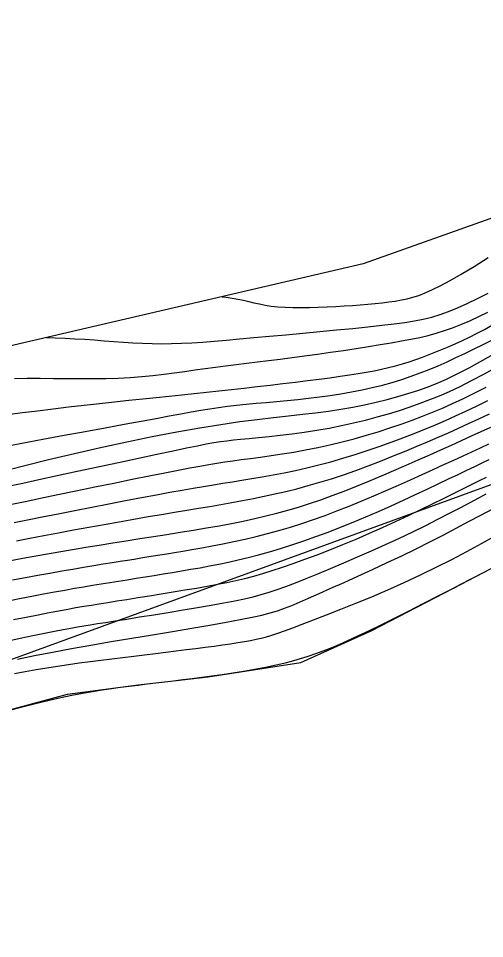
# Model space of a CAD drawing. Header units: metres. Extents: x -2219 to 435, y -3078 to 318.
# Drawn here: x 234.2 to 264.2, y 256 to 315.2 of the extents above; entities that cross this region are included whole.
import ezdxf

# ---------------------------------------------------------------- set-up
doc = ezdxf.new("R2010")
doc.units = ezdxf.units.M
for name, color, linetype in [('TERRAIN_BOUNDARY', 6, 'Continuous'), ('TERRAIN_CONTOUR_1M', 3, 'Continuous'), ('TERRAIN_CONTOUR_5M_SUPPLEMENT', 4, 'Continuous')]:
    doc.layers.add(name, color=color, linetype=linetype)

msp = doc.modelspace()

# ---------------------------------------------------------------- linework, layer by layer
at = {"layer": 'TERRAIN_BOUNDARY'}
msp.add_polyline3d([(334.466, 311.988, 0), (326.34, 311.064, 0), (319.276, 315.215, 0), (309.284, 313.622, 0), (283.816, 308.974, 0), (265.196, 302.536, 0), (256.381, 299.4, 0), (223.265, 291.711, 0), (195.534, 284.467, 0), (183.293, 283.155, 0), (172.734, 277.466, 0), (168.827, 278.773, 0), (157.385, 278.49, 0), (135.797, 277.305, 0)], dxfattribs=at)
at = {"layer": 'TERRAIN_CONTOUR_1M'}
for points in [[(301.819, 298.733, 17), (184.445, 255.95, 17), (184.67, 255.963, 17)], [(235.987, 294.665, 1), (236.552, 294.648, 1), (237.189, 294.621, 1), (237.822, 294.587, 1), (238.451, 294.547, 1), (239.076, 294.503, 1), (239.698, 294.456, 1), (240.318, 294.409, 1), (240.937, 294.365, 1), (241.556, 294.326, 1), (242.175, 294.295, 1), (242.796, 294.274, 1), (243.419, 294.265, 1), (244.046, 294.271, 1), (244.687, 294.292, 1), (245.35, 294.325, 1), (246.045, 294.371, 1), (246.782, 294.428, 1), (247.572, 294.495, 1), (248.423, 294.571, 1), (249.346, 294.655, 1), (250.345, 294.747, 1), (251.401, 294.843, 1), (252.489, 294.944, 1), (253.587, 295.047, 1), (254.668, 295.151, 1), (255.711, 295.254, 1), (256.689, 295.354, 1), (257.579, 295.45, 1), (258.364, 295.541, 1), (259.057, 295.633, 1), (259.679, 295.733, 1), (260.251, 295.847, 1), (260.793, 295.982, 1), (261.327, 296.144, 1), (261.872, 296.34, 1), (262.45, 296.578, 1), (263.074, 296.86, 1), (263.738, 297.179, 1), (264.425, 297.526, 1)], [(233.924, 292.021, 2), (234.743, 292.035, 2), (235.581, 292.038, 2), (236.432, 292.033, 2), (237.288, 292.025, 2), (238.141, 292.019, 2), (238.984, 292.018, 2), (239.81, 292.027, 2), (240.611, 292.05, 2), (241.381, 292.091, 2), (242.123, 292.149, 2), (242.841, 292.219, 2), (243.539, 292.299, 2), (244.22, 292.386, 2), (244.889, 292.478, 2), (245.55, 292.571, 2), (246.207, 292.662, 2), (246.864, 292.75, 2), (247.525, 292.835, 2), (248.194, 292.919, 2), (248.875, 293.002, 2), (249.573, 293.088, 2), (250.292, 293.177, 2), (251.036, 293.271, 2), (251.808, 293.372, 2), (252.611, 293.48, 2), (253.436, 293.595, 2), (254.271, 293.714, 2), (255.104, 293.837, 2), (255.924, 293.961, 2), (256.719, 294.085, 2), (257.478, 294.207, 2), (258.189, 294.326, 2), (258.844, 294.441, 2), (259.451, 294.555, 2), (260.019, 294.674, 2), (260.561, 294.802, 2), (261.087, 294.945, 2), (261.608, 295.106, 2), (262.134, 295.29, 2), (262.676, 295.503, 2), (263.242, 295.747, 2), (263.825, 296.017, 2), (264.415, 296.305, 2)], [(233.487, 289.702, 3), (234.439, 289.827, 3), (235.417, 289.95, 3), (236.411, 290.07, 3), (237.413, 290.188, 3), (238.411, 290.302, 3), (239.397, 290.412, 3), (240.361, 290.518, 3), (241.293, 290.618, 3), (242.187, 290.713, 3), (243.047, 290.804, 3), (243.88, 290.892, 3), (244.694, 290.977, 3), (245.495, 291.061, 3), (246.292, 291.146, 3), (247.092, 291.231, 3), (247.901, 291.319, 3), (248.726, 291.411, 3), (249.558, 291.505, 3), (250.39, 291.6, 3), (251.214, 291.697, 3), (252.019, 291.794, 3), (252.798, 291.89, 3), (253.542, 291.984, 3), (254.241, 292.076, 3), (254.891, 292.164, 3), (255.493, 292.251, 3), (256.055, 292.339, 3), (256.582, 292.428, 3), (257.08, 292.521, 3), (257.555, 292.619, 3), (258.014, 292.725, 3), (258.462, 292.84, 3), (258.904, 292.966, 3), (259.342, 293.101, 3), (259.777, 293.247, 3), (260.208, 293.401, 3), (260.637, 293.564, 3), (261.064, 293.734, 3), (261.49, 293.91, 3), (261.914, 294.093, 3), (262.339, 294.282, 3), (262.771, 294.481, 3), (263.218, 294.695, 3), (263.685, 294.929, 3), (264.181, 295.187, 3), (264.713, 295.474, 3)], [(233.073, 287.598, 4), (234.401, 287.856, 4), (235.764, 288.114, 4), (237.132, 288.369, 4), (238.477, 288.617, 4), (239.77, 288.853, 4), (240.98, 289.074, 4), (242.079, 289.276, 4), (243.046, 289.456, 4), (243.894, 289.615, 4), (244.642, 289.754, 4), (245.313, 289.877, 4), (245.928, 289.984, 4), (246.506, 290.078, 4), (247.07, 290.162, 4), (247.639, 290.236, 4), (248.232, 290.303, 4), (248.848, 290.365, 4), (249.485, 290.424, 4), (250.139, 290.482, 4), (250.808, 290.542, 4), (251.488, 290.605, 4), (252.175, 290.675, 4), (252.868, 290.752, 4), (253.562, 290.838, 4), (254.256, 290.935, 4), (254.946, 291.044, 4), (255.629, 291.164, 4), (256.304, 291.296, 4), (256.968, 291.442, 4), (257.618, 291.601, 4), (258.252, 291.774, 4), (258.868, 291.962, 4), (259.468, 292.164, 4), (260.055, 292.379, 4), (260.634, 292.608, 4), (261.208, 292.849, 4), (261.779, 293.102, 4), (262.352, 293.365, 4), (262.93, 293.64, 4), (263.515, 293.924, 4), (264.107, 294.218, 4), (264.705, 294.522, 4)], [(233.602, 285.102, 6), (234.459, 285.288, 6), (235.497, 285.512, 6), (236.682, 285.768, 6), (237.965, 286.046, 6), (239.296, 286.334, 6), (240.628, 286.621, 6), (241.912, 286.897, 6), (243.099, 287.151, 6), (244.14, 287.372, 6), (245.001, 287.553, 6), (245.702, 287.696, 6), (246.277, 287.807, 6), (246.762, 287.894, 6), (247.191, 287.961, 6), (247.599, 288.017, 6), (248.02, 288.065, 6), (248.489, 288.113, 6), (249.033, 288.167, 6), (249.648, 288.227, 6), (250.323, 288.297, 6), (251.045, 288.377, 6), (251.805, 288.469, 6), (252.589, 288.575, 6), (253.388, 288.696, 6), (254.188, 288.834, 6), (254.981, 288.989, 6), (255.762, 289.161, 6), (256.529, 289.347, 6), (257.278, 289.545, 6), (258.007, 289.754, 6), (258.714, 289.972, 6), (259.396, 290.197, 6), (260.049, 290.427, 6), (260.677, 290.663, 6), (261.298, 290.914, 6), (261.936, 291.194, 6), (262.615, 291.515, 6), (263.36, 291.891, 6), (264.194, 292.334, 6), (265.141, 292.856, 6)], [(233.757, 283.927, 7), (234.613, 284.105, 7), (235.606, 284.312, 7), (236.709, 284.542, 7), (237.887, 284.787, 7), (239.102, 285.038, 7), (240.318, 285.289, 7), (241.499, 285.531, 7), (242.606, 285.756, 7), (243.605, 285.957, 7), (244.468, 286.126, 7), (245.21, 286.267, 7), (245.857, 286.385, 7), (246.433, 286.485, 7), (246.964, 286.571, 7), (247.474, 286.648, 7), (247.988, 286.722, 7), (248.532, 286.796, 7), (249.126, 286.876, 7), (249.767, 286.963, 7), (250.449, 287.06, 7), (251.165, 287.168, 7), (251.909, 287.289, 7), (252.673, 287.424, 7), (253.452, 287.576, 7), (254.238, 287.746, 7), (255.024, 287.936, 7), (255.808, 288.143, 7), (256.583, 288.364, 7), (257.347, 288.598, 7), (258.095, 288.84, 7), (258.823, 289.09, 7), (259.527, 289.344, 7), (260.203, 289.599, 7), (260.852, 289.855, 7), (261.488, 290.12, 7), (262.131, 290.404, 7), (262.8, 290.717, 7), (263.516, 291.07, 7), (264.298, 291.473, 7)], [(233.912, 282.752, 8), (234.766, 282.923, 8), (235.714, 283.112, 8), (236.736, 283.315, 8), (237.809, 283.527, 8), (238.908, 283.743, 8), (240.008, 283.958, 8), (241.085, 284.166, 8), (242.114, 284.362, 8), (243.07, 284.541, 8), (243.935, 284.699, 8), (244.719, 284.839, 8), (245.437, 284.963, 8), (246.104, 285.076, 8), (246.736, 285.18, 8), (247.348, 285.28, 8), (247.956, 285.378, 8), (248.575, 285.479, 8), (249.218, 285.585, 8), (249.885, 285.699, 8), (250.574, 285.823, 8), (251.284, 285.958, 8), (252.013, 286.108, 8), (252.757, 286.273, 8), (253.516, 286.456, 8), (254.287, 286.659, 8), (255.068, 286.882, 8), (255.853, 287.124, 8), (256.637, 287.381, 8), (257.415, 287.65, 8), (258.182, 287.927, 8), (258.931, 288.208, 8), (259.658, 288.49, 8), (260.357, 288.77, 8), (261.027, 289.047, 8), (261.677, 289.325, 8), (262.325, 289.613, 8), (262.985, 289.919, 8), (263.672, 290.249, 8), (264.401, 290.612, 8)], [(234.066, 281.576, 9), (234.92, 281.741, 9), (235.822, 281.912, 9), (236.764, 282.088, 9), (237.732, 282.268, 9), (238.714, 282.448, 9), (239.698, 282.626, 9), (240.671, 282.8, 9), (241.621, 282.967, 9), (242.534, 283.125, 9), (243.403, 283.272, 9), (244.228, 283.41, 9), (245.017, 283.541, 9), (245.776, 283.666, 9), (246.509, 283.789, 9), (247.223, 283.911, 9), (247.924, 284.034, 9), (248.618, 284.161, 9), (249.31, 284.294, 9), (250.003, 284.435, 9), (250.7, 284.586, 9), (251.404, 284.749, 9), (252.117, 284.927, 9), (252.841, 285.122, 9), (253.581, 285.336, 9), (254.337, 285.571, 9), (255.111, 285.829, 9), (255.898, 286.106, 9), (256.692, 286.399, 9), (257.484, 286.702, 9), (258.269, 287.013, 9), (259.04, 287.326, 9), (259.79, 287.637, 9), (260.511, 287.942, 9), (261.201, 288.239, 9), (261.867, 288.531, 9), (262.52, 288.823, 9), (263.17, 289.12, 9), (263.828, 289.428, 9), (264.505, 289.752, 9)], [(233.811, 279.047, 11), (234.63, 279.204, 11), (235.434, 279.354, 11), (236.214, 279.496, 11), (236.967, 279.629, 11), (237.69, 279.754, 11), (238.379, 279.871, 11), (239.03, 279.979, 11), (239.642, 280.078, 11), (240.209, 280.17, 11), (240.73, 280.253, 11), (241.204, 280.329, 11), (241.641, 280.398, 11), (242.054, 280.464, 11), (242.457, 280.528, 11), (242.862, 280.593, 11), (243.282, 280.661, 11), (243.731, 280.734, 11), (244.221, 280.815, 11), (244.763, 280.905, 11), (245.353, 281.005, 11), (245.983, 281.116, 11), (246.648, 281.238, 11), (247.338, 281.372, 11), (248.049, 281.518, 11), (248.772, 281.678, 11), (249.5, 281.851, 11), (250.229, 282.038, 11), (250.958, 282.24, 11), (251.69, 282.458, 11), (252.427, 282.691, 11), (253.171, 282.942, 11), (253.924, 283.209, 11), (254.689, 283.495, 11), (255.467, 283.799, 11), (256.259, 284.121, 11), (257.059, 284.458, 11), (257.858, 284.803, 11), (258.649, 285.152, 11), (259.425, 285.5, 11), (260.176, 285.841, 11), (260.896, 286.17, 11), (261.575, 286.482, 11), (262.21, 286.773, 11), (262.808, 287.047, 11), (263.377, 287.308, 11), (263.928, 287.56, 11), (264.471, 287.808, 11)], [(262.189, 278.529, 17), (265.523, 280.259, 17), (272.359, 283.734, 17), (279.022, 286.818, 17), (282.091, 287.36, 17), (285.159, 287.068, 17), (290.491, 285.962, 17), (291.852, 285.241, 17)], [(233.425, 277.688, 12), (234.245, 277.853, 12), (235.039, 278.007, 12), (235.794, 278.15, 12), (236.501, 278.281, 12), (237.162, 278.4, 12), (237.787, 278.509, 12), (238.383, 278.611, 12), (238.957, 278.706, 12), (239.516, 278.797, 12), (240.07, 278.886, 12), (240.625, 278.974, 12), (241.187, 279.064, 12), (241.757, 279.154, 12), (242.333, 279.246, 12), (242.916, 279.339, 12), (243.503, 279.435, 12), (244.094, 279.532, 12), (244.688, 279.632, 12), (245.283, 279.734, 12), (245.879, 279.839, 12), (246.479, 279.949, 12), (247.086, 280.067, 12), (247.703, 280.195, 12), (248.334, 280.335, 12), (248.982, 280.491, 12), (249.649, 280.664, 12), (250.34, 280.858, 12), (251.055, 281.073, 12), (251.795, 281.31, 12), (252.554, 281.567, 12), (253.331, 281.843, 12), (254.121, 282.137, 12), (254.923, 282.448, 12), (255.733, 282.774, 12), (256.548, 283.114, 12), (257.364, 283.467, 12), (258.174, 283.827, 12), (258.97, 284.19, 12), (259.746, 284.55, 12), (260.493, 284.901, 12), (261.203, 285.238, 12), (261.87, 285.556, 12), (262.485, 285.85, 12), (263.044, 286.116, 12), (263.558, 286.358, 12), (264.039, 286.583, 12), (264.502, 286.798, 12)], [(233.863, 276.493, 13), (234.679, 276.659, 13), (235.448, 276.811, 13), (236.155, 276.947, 13), (236.787, 277.066, 13), (237.357, 277.17, 13), (237.884, 277.264, 13), (238.387, 277.351, 13), (238.883, 277.434, 13), (239.391, 277.516, 13), (239.93, 277.603, 13), (240.519, 277.696, 13), (241.169, 277.798, 13), (241.872, 277.91, 13), (242.613, 278.028, 13), (243.375, 278.15, 13), (244.145, 278.276, 13), (244.906, 278.403, 13), (245.644, 278.529, 13), (246.344, 278.653, 13), (246.995, 278.773, 13), (247.605, 278.894, 13), (248.189, 279.018, 13), (248.759, 279.152, 13), (249.33, 279.299, 13), (249.915, 279.464, 13), (250.526, 279.651, 13), (251.179, 279.864, 13), (251.882, 280.108, 13), (252.631, 280.38, 13), (253.418, 280.676, 13), (254.234, 280.995, 13), (255.072, 281.333, 13), (255.922, 281.686, 13), (256.777, 282.053, 13), (257.629, 282.43, 13), (258.468, 282.813, 13), (259.289, 283.197, 13), (260.082, 283.577, 13), (260.842, 283.947, 13), (261.561, 284.302, 13), (262.231, 284.636, 13), (262.844, 284.943, 13), (263.395, 285.218, 13), (263.879, 285.458, 13), (264.309, 285.669, 13)], [(233.446, 275.115, 14), (234.301, 275.298, 14), (235.112, 275.465, 14), (235.857, 275.614, 14), (236.515, 275.743, 14), (237.073, 275.85, 14), (237.552, 275.941, 14), (237.981, 276.019, 14), (238.391, 276.091, 14), (238.809, 276.161, 14), (239.266, 276.235, 14), (239.791, 276.319, 14), (240.413, 276.417, 14), (241.152, 276.533, 14), (241.988, 276.665, 14), (242.892, 276.809, 14), (243.834, 276.961, 14), (244.786, 277.118, 14), (245.718, 277.274, 14), (246.601, 277.427, 14), (247.405, 277.572, 14), (248.11, 277.708, 14), (248.731, 277.838, 14), (249.291, 277.97, 14), (249.815, 278.109, 14), (250.326, 278.263, 14), (250.847, 278.436, 14), (251.404, 278.637, 14), (252.018, 278.871, 14), (252.709, 279.143, 14), (253.468, 279.449, 14), (254.282, 279.785, 14), (255.138, 280.147, 14), (256.022, 280.528, 14), (256.921, 280.925, 14), (257.821, 281.332, 14), (258.709, 281.745, 14), (259.573, 282.158, 14), (260.404, 282.566, 14), (261.195, 282.964, 14), (261.939, 283.345, 14), (262.629, 283.703, 14), (263.258, 284.033, 14), (263.819, 284.33, 14), (264.305, 284.586, 14)], [(233.922, 273.024, 16), (234.622, 273.157, 16), (235.319, 273.281, 16), (236.014, 273.396, 16), (236.707, 273.503, 16), (237.4, 273.604, 16), (238.095, 273.701, 16), (238.792, 273.794, 16), (239.492, 273.884, 16), (240.197, 273.973, 16), (240.903, 274.061, 16), (241.608, 274.148, 16), (242.307, 274.234, 16), (242.998, 274.318, 16), (243.676, 274.401, 16), (244.34, 274.482, 16), (244.985, 274.562, 16), (245.608, 274.64, 16), (246.206, 274.717, 16), (246.778, 274.792, 16), (247.319, 274.866, 16), (247.827, 274.94, 16), (248.301, 275.012, 16), (248.736, 275.083, 16), (249.131, 275.154, 16), (249.486, 275.225, 16), (249.819, 275.301, 16), (250.148, 275.389, 16), (250.495, 275.494, 16), (250.88, 275.622, 16), (251.322, 275.779, 16), (251.842, 275.971, 16), (252.46, 276.203, 16), (253.19, 276.481, 16), (254.02, 276.801, 16), (254.932, 277.159, 16), (255.906, 277.55, 16), (256.926, 277.972, 16), (257.972, 278.419, 16), (259.026, 278.887, 16), (260.07, 279.371, 16), (261.089, 279.869, 16), (262.081, 280.375, 16), (263.047, 280.886, 16), (263.991, 281.397, 16), (264.913, 281.906, 16)], [(262.189, 278.529, 17), (262.25, 278.56, 17), (263.25, 279.075, 17), (264.245, 279.588, 17)], [(243.81, 272.513, 17), (244.177, 272.557, 17), (244.77, 272.629, 17), (245.376, 272.705, 17), (245.999, 272.786, 17), (246.642, 272.872, 17), (247.307, 272.965, 17), (247.989, 273.067, 17), (248.682, 273.178, 17), (249.382, 273.299, 17), (250.081, 273.433, 17), (250.776, 273.58, 17), (251.459, 273.742, 17), (252.125, 273.92, 17), (252.771, 274.115, 17), (253.406, 274.331, 17), (254.04, 274.569, 17), (254.684, 274.831, 17), (255.349, 275.122, 17), (256.045, 275.443, 17), (256.784, 275.796, 17), (257.576, 276.186, 17), (258.429, 276.611, 17), (259.334, 277.068, 17), (260.28, 277.55, 17), (261.256, 278.049, 17), (262.189, 278.529, 17)], [(243.81, 272.513, 17), (246.397, 272.799, 17), (252.365, 273.736, 17), (256.893, 275.78, 17), (262.189, 278.529, 17)], [(225.93, 267.041, 17), (227.08, 268.005, 17), (230.177, 269.757, 17), (237.341, 271.689, 17), (241.898, 272.302, 17), (243.81, 272.513, 17)], [(233.789, 270.699, 17), (234.584, 270.912, 17), (235.377, 271.114, 17), (236.156, 271.3, 17), (236.907, 271.469, 17), (237.62, 271.618, 17), (238.297, 271.749, 17), (238.943, 271.864, 17), (239.564, 271.966, 17), (240.164, 272.056, 17), (240.748, 272.137, 17), (241.321, 272.212, 17), (241.889, 272.283, 17), (242.455, 272.351, 17), (243.023, 272.419, 17), (243.596, 272.488, 17), (243.81, 272.513, 17)]]:
    msp.add_polyline3d(points, dxfattribs=at)
at = {"layer": 'TERRAIN_CONTOUR_5M_SUPPLEMENT'}
for points in [[(247.291, 297.289, 0), (247.557, 297.26, 0), (247.949, 297.204, 0), (248.316, 297.138, 0), (248.665, 297.063, 0), (249.007, 296.984, 0), (249.348, 296.903, 0), (249.698, 296.825, 0), (250.066, 296.753, 0), (250.458, 296.691, 0), (250.885, 296.642, 0), (251.352, 296.61, 0), (251.853, 296.593, 0), (252.381, 296.588, 0), (252.929, 296.596, 0), (253.488, 296.612, 0), (254.051, 296.635, 0), (254.609, 296.664, 0), (255.157, 296.697, 0), (255.686, 296.731, 0), (256.195, 296.767, 0), (256.685, 296.807, 0), (257.155, 296.85, 0), (257.605, 296.899, 0), (258.036, 296.953, 0), (258.446, 297.013, 0), (258.837, 297.082, 0), (259.21, 297.159, 0), (259.58, 297.255, 0), (259.965, 297.379, 0), (260.38, 297.54, 0), (260.844, 297.748, 0), (261.374, 298.013, 0), (261.987, 298.345, 0), (262.699, 298.752, 0), (263.521, 299.242, 0), (264.432, 299.806, 0)], [(233.001, 286.018, 5), (234.517, 286.409, 5), (236.123, 286.805, 5), (237.786, 287.198, 5), (239.475, 287.58, 5), (241.158, 287.944, 5), (242.803, 288.282, 5), (244.379, 288.587, 5), (245.854, 288.851, 5), (247.204, 289.069, 5), (248.436, 289.247, 5), (249.564, 289.393, 5), (250.602, 289.514, 5), (251.564, 289.62, 5), (252.465, 289.717, 5), (253.318, 289.815, 5), (254.139, 289.921, 5), (254.938, 290.042, 5), (255.717, 290.179, 5), (256.474, 290.329, 5), (257.209, 290.493, 5), (257.92, 290.668, 5), (258.605, 290.855, 5), (259.264, 291.051, 5), (259.895, 291.255, 5), (260.502, 291.47, 5), (261.108, 291.708, 5), (261.741, 291.984, 5), (262.431, 292.314, 5), (263.204, 292.712, 5), (264.09, 293.194, 5), (265.117, 293.776, 5)], [(233.378, 280.241, 10), (234.221, 280.401, 10), (235.074, 280.558, 10), (235.93, 280.712, 10), (236.791, 280.862, 10), (237.654, 281.009, 10), (238.52, 281.153, 10), (239.388, 281.294, 10), (240.257, 281.434, 10), (241.128, 281.572, 10), (241.999, 281.709, 10), (242.87, 281.846, 10), (243.737, 281.982, 10), (244.597, 282.119, 10), (245.447, 282.257, 10), (246.281, 282.398, 10), (247.098, 282.543, 10), (247.892, 282.691, 10), (248.661, 282.844, 10), (249.402, 283.003, 10), (250.121, 283.171, 10), (250.826, 283.349, 10), (251.523, 283.54, 10), (252.221, 283.746, 10), (252.925, 283.971, 10), (253.645, 284.216, 10), (254.386, 284.484, 10), (255.154, 284.776, 10), (255.944, 285.088, 10), (256.746, 285.416, 10), (257.553, 285.755, 10), (258.357, 286.099, 10), (259.149, 286.443, 10), (259.921, 286.783, 10), (260.665, 287.114, 10), (261.376, 287.431, 10), (262.057, 287.737, 10), (262.714, 288.033, 10), (263.355, 288.322, 10), (263.984, 288.607, 10), (264.609, 288.891, 10)], [(234.12, 273.954, 15), (235.223, 274.179, 15), (236.38, 274.402, 15), (237.591, 274.625, 15), (238.853, 274.849, 15), (240.16, 275.074, 15), (241.49, 275.299, 15), (242.816, 275.521, 15), (244.112, 275.736, 15), (245.351, 275.944, 15), (246.508, 276.141, 15), (247.555, 276.324, 15), (248.466, 276.491, 15), (249.226, 276.642, 15), (249.857, 276.783, 15), (250.394, 276.921, 15), (250.871, 277.066, 15), (251.322, 277.226, 15), (251.78, 277.409, 15), (252.281, 277.624, 15), (252.858, 277.878, 15), (253.535, 278.178, 15), (254.304, 278.519, 15), (255.146, 278.895, 15), (256.042, 279.298, 15), (256.973, 279.724, 15), (257.92, 280.163, 15), (258.865, 280.611, 15), (259.79, 281.06, 15), (260.68, 281.505, 15), (261.535, 281.943, 15), (262.363, 282.376, 15), (263.168, 282.803, 15), (263.956, 283.223, 15), (264.732, 283.637, 15)]]:
    msp.add_polyline3d(points, dxfattribs=at)

doc.saveas('drawing.dxf')
